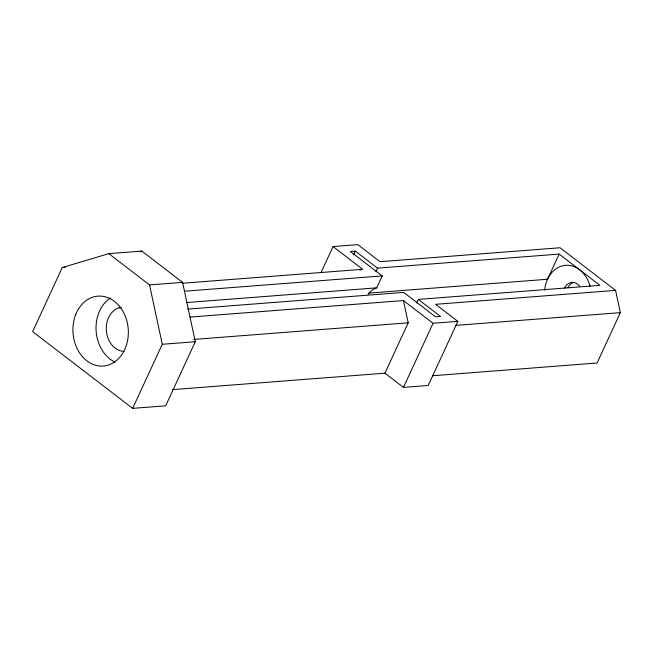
<?xml version="1.0" encoding="UTF-8"?>
<svg xmlns="http://www.w3.org/2000/svg" width="653" height="653" viewBox="0 0 653 653"><rect width="100%" height="100%" fill="white"/><g stroke="black" fill="none" stroke-linecap="round" stroke-linejoin="round"><path stroke-width="0.98" d="M62.264 267.542L32.65 331.626L132.657 408.37L165.682 405.807L195.296 341.723L182.587 282.357L141.84 251.095L108.814 253.658L62.264 267.542L65.267 267.306M132.657 408.37L162.271 344.278L149.561 284.92L108.814 253.658M321.211 272.195L333.054 246.548L357.82 244.63L380.046 261.69L560.021 247.748L615.583 290.381L620.35 312.64L597.079 363.003L432.351 375.761M353.632 254.752L355.322 251.087L377.548 268.138L559.172 254.082L599.911 285.345L418.295 299.401L416.63 303M375.883 271.738L377.548 268.138M368.129 294.25A22.12 17.46 85.6 0 1 376.724 287.834L382.225 275.917L350.367 251.47L355.322 251.087M172.563 389.629L384.927 373.181L408.198 322.811L403.432 300.551L190.056 317.08M403.448 387.392L433.061 323.292L457.835 321.374L428.213 385.474L403.448 387.392L384.927 373.181M559.172 254.082L547.54 279.255L368.953 293.091M139.897 251.674L141.84 251.095M359.779 270.154L361.721 269.575M149.561 284.92L182.587 282.357M182.84 283.222L362.693 269.289L333.054 246.548M184.293 291.246L382.225 275.917M119.14 307.783L121.123 307.628M186.905 302.535L376.724 287.834M187.501 309.138L403.709 292.397L435.567 316.836L440.514 316.452L418.295 299.401M615.583 290.381L435.608 304.322L457.835 321.374M193.802 339.421L408.198 322.811M162.271 344.278L195.296 341.723M455.631 325.398L620.35 312.64M403.432 300.551L433.061 323.292M564.527 288.112A12.138 9.583 85.6 0 1 579.619 286.21M544.635 290.079A29.671 23.418 85.6 0 1 565.498 265.314A29.671 23.418 85.6 0 1 590.092 286.275M567.832 287.851A12.138 9.583 85.6 0 1 573.636 282.447M124.119 351.387A22.12 17.46 85.6 0 1 106.341 330.573A22.12 17.46 85.6 0 1 120.821 307.392M114.961 362.08A35.066 27.679 85.6 0 1 96.13 331.038A35.066 27.679 85.6 0 1 110.569 297.89M75.707 314.599A35.066 27.679 85.6 0 0 102.578 366.088A35.066 27.679 85.6 0 0 123.613 312.575A35.066 27.679 85.6 0 0 75.707 314.599"/></g></svg>
